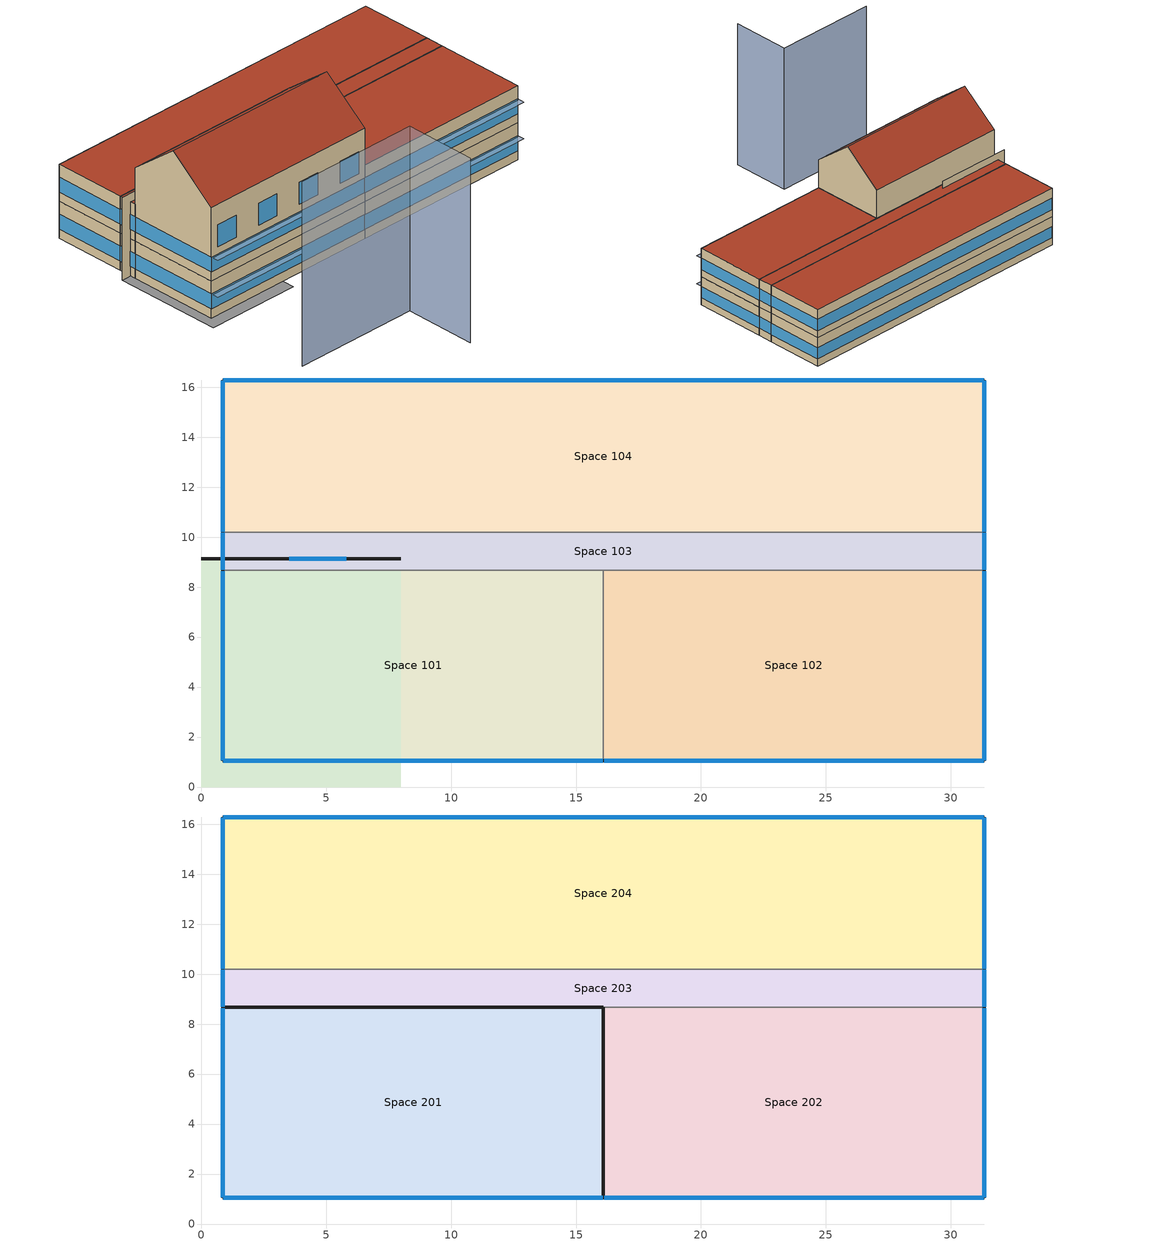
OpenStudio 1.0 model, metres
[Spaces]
Space 101
 floor ground: 16.1,8.67 16.1,1.05 0.86,1.05 0.86,8.67 z0
 wall outside: 0.86,8.67 0.86,1.05 16.1,1.05 z0:3.05
 wall to Space 103: 16.1,8.67 0.86,8.67 z0:3.05
 wall to Space 102: 16.1,1.05 16.1,8.67 z0:3.05
 window: 0.88,1.05 16.07,1.05 z0.76:1.98; 0.86,8.64 0.86,1.07 z0.76:1.99
Space 102
 floor ground: 31.34,8.67 31.34,1.05 16.1,1.05 16.1,8.67 z0
 wall outside: 16.1,1.05 31.34,1.05 31.34,8.67 z0:3.05
 wall to Space 103: 31.34,8.67 16.1,8.67 z0:3.05
 window: 31.34,1.07 31.34,8.64 z0.76:1.99; 16.12,1.05 31.31,1.05 z0.76:1.98
Space 103
 floor ground: 31.34,10.19 31.34,8.67 0.86,8.67 0.86,10.19 z0
 wall outside: 0.86,10.19 0.86,8.67 / 31.34,8.67 31.34,10.19 z0:3.05
 wall to Space 104: 31.34,10.19 0.86,10.19 z0:3.05
 window: 0.86,10.17 0.86,8.69 / 31.34,8.69 31.34,10.17 z0.76:2.02
Space 104
 floor ground: 31.34,16.29 31.34,10.19 0.86,10.19 0.86,16.29 z0
 wall outside: 31.34,10.19 31.34,16.29 0.86,16.29 0.86,10.19 z0:3.05
 window: 31.34,10.22 31.34,16.26 / 0.86,16.26 0.86,10.22 z0.76:1.99; 31.31,16.29 0.88,16.29 z0.76:1.98

 floor ground: 7.98,9.13 7.98,0 0,0 0,9.13 z0
 wall outside: 7.98,9.13 0,9.13 z0:6.81
 window: 5.81,9.13 3.51,9.13 z2.24:4.54
Space 201
 floor to Space 101: 16.1,8.67 16.1,1.05 0.86,1.05 0.86,8.67 z3.05
 wall outside: 0.86,1.05 16.1,1.05 z3.05:9.14; 16.1,8.67 0.86,8.67 z6.1:9.14; 0.86,4.86,12.19 0.86,8.67,9.14 0.86,8.67,3.05 0.86,1.05,3.05 0.86,1.05,9.14; 16.1,4.86,12.19 16.1,1.05,9.14 16.1,1.05,6.1 16.1,8.67,6.1 16.1,8.67,9.14
 wall to Space 203: 16.1,8.67 0.86,8.67 z3.05:6.1
 wall to Space 202: 16.1,1.05 16.1,8.67 z3.05:6.1
 window: 0.86,8.64 0.86,1.07 z3.81:5.04; 0.88,1.05 16.07,1.05 z3.81:5.03; 9.62,1.05 11.45,1.05 / 1.49,1.05 3.32,1.05 / 13.68,1.05 15.51,1.05 / 5.56,1.05 7.38,1.05 z5.64:7.47
 roof outside: 0.86,4.86,12.19 0.86,1.05,9.14 16.1,1.05,9.14 16.1,4.86,12.19; 16.1,4.86,12.19 16.1,8.67,9.14 0.86,8.67,9.14 0.86,4.86,12.19
Space 202
 floor to Space 102: 31.34,8.67 31.34,1.05 16.1,1.05 16.1,8.67 z3.05
 wall outside: 16.1,1.05 31.34,1.05 31.34,8.67 z3.05:6.1
 wall to Space 203: 31.34,8.67 16.1,8.67 z3.05:6.1
 window: 16.12,1.05 31.31,1.05 z3.81:5.03; 31.34,1.07 31.34,8.64 z3.81:5.04
 roof outside: 31.34,1.05 31.34,8.67 16.1,8.67 16.1,1.05 z6.1
Space 203
 floor to Space 103: 31.34,10.19 31.34,8.67 0.86,8.67 0.86,10.19 z3.05
 wall outside: 0.86,10.19 0.86,8.67 / 31.34,8.67 31.34,10.19 z3.05:6.1
 wall to Space 204: 31.34,10.19 0.86,10.19 z3.05:6.1
 window: 0.86,10.17 0.86,8.69 / 31.34,8.69 31.34,10.17 z3.81:5.07
 roof outside: 31.34,8.67 31.34,10.19 0.86,10.19 0.86,8.67 z6.1
Space 204
 floor to Space 104: 31.34,16.29 31.34,10.19 0.86,10.19 0.86,16.29 z3.05
 wall outside: 31.34,10.19 31.34,16.29 0.86,16.29 0.86,10.19 z3.05:6.1
 window: 31.31,16.29 0.88,16.29 z3.81:5.03; 31.34,10.22 31.34,16.26 / 0.86,16.26 0.86,10.22 z3.81:5.04
 roof outside: 31.34,10.19 31.34,16.29 0.86,16.29 0.86,10.19 z6.1
shading: 11.52,-14.19 11.52,-8.1 / 11.52,-8.1 0.86,-8.1 z0:15.24; 31.31,0.44 31.31,1.05 16.12,1.05 16.12,0.44 z1.98; 16.07,0.44 16.07,1.05 0.88,1.05 0.88,0.44 z5.03; 16.07,0.44 16.07,1.05 0.88,1.05 0.88,0.44 z1.98; 31.31,0.44 31.31,1.05 16.12,1.05 16.12,0.44 z5.03
[Building]
Large Hotel: North Axis=-0; Space Type=CBECS 1980-2004 LargeHotel GuestRoom; Default Construction Set=CBECS 1980-2004 ClimateZone 5b (l htl) ConstSet
[Site]
Site 1: Latitude {deg}=41.98; Longitude {deg}=-87.92; Time Zone {hr}=-6; Elevation {m}=201
[SizingPeriod:DesignDay] Barometric Pressure {Pa}=98934; Sky Clearness=0; Rain Indicator=0; Snow Indicator=0; Day of Month=21; Daylight Saving Time Indicator=0; Dry-Bulb Temperature Range Modifier Type=DefaultMultipliers
Name | Maximum Dry-Bulb Temperature {C} | Daily Dry-Bulb Temperature Range {deltaC} | Humidity Indicating Conditions at Maximum Dry-Bulb {BasedOnField A3} | Wind Speed {m/s} | Wind Direction {deg} | Month | Day Type | Humidity Indicating Type | Solar Model Indicator | ASHRAE Taub | ASHRAE Taud
Chicago Ohare Intl Ap Ann Htg 99.6% Condns DB | -20 | 0 | -20 | 4.9 | 270 | 1 | WinterDesignDay | Wetbulb | ASHRAEClearSky
Chicago Ohare Intl Ap Ann Clg .4% Condns Enth=>MDB | 31.4 | 10.5 | 79200 | 5.2 | 230 | 7 | SummerDesignDay | Enthalpy | ASHRAETau | 0.455 | 2.05
Chicago Ohare Intl Ap Ann Hum_n 99.6% Condns DP=>MCDB | -19.2 | 0 | -25.7 | 4.9 | 270 | 1 | WinterDesignDay | Dewpoint | ASHRAEClearSky
Chicago Ohare Intl Ap Ann Clg .4% Condns WB=>MDB | 31.2 | 10.5 | 25.5 | 5.2 | 230 | 7 | SummerDesignDay | Wetbulb | ASHRAETau | 0.455 | 2.05
Chicago Ohare Intl Ap Ann Htg Wind 99.6% Condns WS=>MCDB | -3.5 | 0 | -3.5 | 12.4 | 270 | 1 | WinterDesignDay | Wetbulb | ASHRAEClearSky
Chicago Ohare Intl Ap Ann Clg .4% Condns DB=>MWB | 33.3 | 10.5 | 23.7 | 5.2 | 230 | 7 | SummerDesignDay | Wetbulb | ASHRAETau | 0.455 | 2.05
Chicago Ohare Intl Ap Ann Clg .4% Condns DP=>MDB | 28.9 | 10.5 | 23.8 | 5.2 | 230 | 7 | SummerDesignDay | Dewpoint | ASHRAETau | 0.455 | 2.05
[Construction]
000 ExtSlabCarpet 4in ClimateZone 1-8: MAT-CC05 4 HW CONCRETE, CP02 CARPET PAD
000 Exterior Door: 000 F08 Metal surface, 000 I01 25mm insulation board
000 Exterior Window: 000 Clear 3mm, 000 Air 13mm, 000 Clear 3mm
000 Interior Ceiling: 000 M11 100mm lightweight concrete, 000 F05 Ceiling air space resistance, 000 F16 Acoustic tile
000 Interior Door; 000 Interior Partition: 000 G05 25mm wood
000 Interior Floor: 000 F16 Acoustic tile, 000 F05 Ceiling air space resistance, 000 M11 100mm lightweight concrete
000 Interior Wall: 000 G01a 19mm gypsum board, 000 F04 Wall air space resistance, 000 G01a 19mm gypsum board
000 Interior Window: 000 Clear 3mm
CBECS 1980-2004 ExtRoof IEAD ClimateZone 5b: Roof Membrane, IEAD NonRes Roof Insulation-3.51, Metal Decking
CBECS 1980-2004 ExtWall Mass ClimateZone 5b: 1IN Stucco, 8IN CONCRETE HW RefBldg, Mass NonRes Wall Insulation-1.26, 1/2IN Gypsum
CBECS 1980-2004 ExtWindow ClimateZone alt-lrgoff hosp 1-8: Fixed Window 5.84/0.25/0.11
[DefaultConstructionSet]
CBECS 1980-2004 ClimateZone 5b (l htl) ConstSet: Default Exterior Surface Constructions=CBECS 1980-2004 ClimateZone 5b (l htl) Exterior DefSurfCons; Default Interior Surface Constructions=000 Interior DefSurfCons; Default Ground Contact Surface Constructions=000 Ground DefSurfCons; Default Exterior SubSurface Constructions=CBECS 1980-2004 ClimateZone 5b (l htl) Exterior DefSubCons; Default Interior SubSurface Constructions=000 Interior DefSubCons; Interior Partition Construction=000 Interior Partition
[DefaultSubSurfaceConstructions] Glass Door Construction=000 Exterior Window; Skylight Construction=000 Exterior Window; Tubular Daylight Dome Construction=000 Interior Window; Tubular Daylight Diffuser Construction=000 Interior Window
Name | Fixed Window Construction | Operable Window Construction | Door Construction
000 Interior DefSubCons | 000 Interior Window | 000 Interior Window | 000 Interior Door
CBECS 1980-2004 ClimateZone 5b (l htl) Exterior DefSubCons | CBECS 1980-2004 ExtWindow ClimateZone alt-lrgoff hosp 1-8 | CBECS 1980-2004 ExtWindow ClimateZone alt-lrgoff hosp 1-8 | 000 Exterior Door
[DefaultSurfaceConstructions]
Name | Floor Construction | Wall Construction | Roof Ceiling Construction
000 Ground DefSurfCons | 000 ExtSlabCarpet 4in ClimateZone 1-8 | 000 ExtSlabCarpet 4in ClimateZone 1-8 | 000 ExtSlabCarpet 4in ClimateZone 1-8
000 Interior DefSurfCons | 000 Interior Floor | 000 Interior Wall | 000 Interior Ceiling
CBECS 1980-2004 ClimateZone 5b (l htl) Exterior DefSurfCons | 000 ExtSlabCarpet 4in ClimateZone 1-8 | CBECS 1980-2004 ExtWall Mass ClimateZone 5b | CBECS 1980-2004 ExtRoof IEAD ClimateZone 5b
[Material]
Name | Roughness | Thickness | Conductivity | Density | Specific Heat | Thermal Absorptance | Solar Absorptance | Visible Absorptance
000 F08 Metal surface | Smooth | 0.0008 | 45.28 | 7824 | 500
000 F16 Acoustic tile | MediumSmooth | 0.0191 | 0.06 | 368 | 590
000 G01a 19mm gypsum board | MediumSmooth | 0.019 | 0.16 | 800 | 1090
000 G05 25mm wood | MediumSmooth | 0.0254 | 0.15 | 608 | 1630
000 I01 25mm insulation board | MediumRough | 0.0254 | 0.03 | 43 | 1210
000 M11 100mm lightweight concrete | MediumRough | 0.1016 | 0.53 | 1280 | 840
1/2IN Gypsum | Smooth | 0.0127 | 0.16 | 784.9 | 830 | 0.9 | 0.92 | 0.92
1IN Stucco | Smooth | 0.0253 | 0.6918 | 1858 | 837 | 0.9 | 0.92 | 0.92
8IN CONCRETE HW RefBldg | Rough | 0.2032 | 1.311 | 2240 | 836.8 | 0.9 | 0.7 | 0.7
IEAD NonRes Roof Insulation-3.51 | MediumRough | 0.159569 | 0.049 | 265 | 836.8 | 0.9 | 0.7 | 0.7
MAT-CC05 4 HW CONCRETE | Rough | 0.1016 | 1.311 | 2240 | 836.8 | 0.9 | 0.7 | 0.7
Mass NonRes Wall Insulation-1.26 | MediumRough | 0.0410299 | 0.049 | 265 | 836.8 | 0.9 | 0.7 | 0.7
Metal Decking | MediumSmooth | 0.0015 | 45.006 | 7680 | 418.4 | 0.9 | 0.7 | 0.3
Roof Membrane | VeryRough | 0.0095 | 0.16 | 1121.29 | 1460 | 0.9 | 0.7 | 0.7
[Material:AirGap]
Name | Thermal Resistance
000 F04 Wall air space resistance | 0.15
000 F05 Ceiling air space resistance | 0.18
[Material:NoMass]
CP02 CARPET PAD: Roughness=VeryRough; Thermal Resistance=0.2165; Thermal Absorptance=0.9; Solar Absorptance=0.7; Visible Absorptance=0.8
[WindowMaterial:Gas]
000 Air 13mm: Gas Type=Air; Thickness=0.0127
[WindowMaterial:Glazing]
000 Clear 3mm: Optical Data Type=SpectralAverage; Thickness=0.003; Solar Transmittance at Normal Incidence=0.837; Front Side Solar Reflectance at Normal Incidence=0.075; Back Side Solar Reflectance at Normal Incidence=0.075; Visible Transmittance at Normal Incidence=0.898; Front Side Visible Reflectance at Normal Incidence=0.081; Back Side Visible Reflectance at Normal Incidence=0.081; Infrared Transmittance at Normal Incidence=0; Front Side Infrared Hemispherical Emissivity=0.84; Back Side Infrared Hemispherical Emissivity=0.84; Conductivity=0.9
[WindowMaterial:SimpleGlazingSystem]
Fixed Window 5.84/0.25/0.11: U-Factor=6.92716; Solar Heat Gain Coefficient=0.25; Visible Transmittance=0.11
[DefaultScheduleSet]
Name | Number of People Schedule | People Activity Level Schedule | Lighting Schedule | Electric Equipment Schedule | Infiltration Schedule
LargeHotel Corridor Schedules | LargeHotel Bldg Occ | LargeHotel Activity | LargeHotel Bldg Light | LargeHotel Bldg Equip | LargeHotel Infil Quarter On
LargeHotel GuestRoom Schedules | LargeHotel GuestRoom Occ | LargeHotel Activity | LargeHotel Bldg Light | LargeHotel GuestRoom Equip | LargeHotel Infil Quarter On
LargeHotel Lobby Schedules | LargeHotel Lobby Occ | LargeHotel Activity | LargeHotel Bldg Light | LargeHotel Bldg Equip | LargeHotel Infil Quarter On
ASHRAE_189.1-2009 ClimateZone 4-8 SuperMarket Sales/Produce Schedule Set | SuperMarket_Bldg_Occ 3 | SuperMarket_Activity 3 | SuperMarket_Bldg_Light 3 | SuperMarket_Bldg_Equip 4 | SuperMarket_Infil_Half_On 3
[DesignSpecification:OutdoorAir] Outdoor Air Method=Sum
Name | Outdoor Air Flow per Person | Outdoor Air Flow per Floor Area | Outdoor Air Flow Rate | Outdoor Air Flow Air Changes per Hour | Outdoor Air Flow per Person {m3/s-person}
LargeHotel Corridor Outdoor Air | 0 | 0.000254 | 0 | 0
LargeHotel GuestRoom Outdoor Air | 0 | 0 | 0 | 0
LargeHotel Lobby Outdoor Air | 0.0107645 | 0 | 0 | 0
ASHRAE_189.1-2009 ClimateZone 4-8 SuperMarket Sales/Produce Ventilation |  |  |  |  | 0.00707921
[ElectricEquipment]
Name | Electric Equipment Definition | Space or SpaceType
ASHRAE 90.1-2004 LargeHotel Lobby ElecInst | ASHRAE 90.1-2004 LargeHotel Lobby ElecDef | ASHRAE 90.1-2004 LargeHotel Lobby
CBECS 1980-2004 LargeHotel GuestRoom ElecInst | CBECS 1980-2004 LargeHotel GuestRoom ElecDef | CBECS 1980-2004 LargeHotel GuestRoom
ASHRAE_189.1-2009 ClimateZone 4-8 SuperMarket Sales/Produce Electric Equipment | ASHRAE_189.1-2009 ClimateZone 4-8 SuperMarket Sales/Produce Electric Equipment Definition | ASHRAE_189.1-2009 ClimateZone 4-8 SuperMarket Sales/Produce
[ElectricEquipment:Definition] Design Level Calculation Method=Watts/Area
Name | Design Level | Watts per Space Floor Area | Watts per Space Floor Area {W/m2}
ASHRAE 90.1-2004 LargeHotel Lobby ElecDef | 0 | 8.07293
CBECS 1980-2004 LargeHotel GuestRoom ElecDef | 0 | 14.316
ASHRAE_189.1-2009 ClimateZone 4-8 SuperMarket Sales/Produce Electric Equipment Definition |  |  | 3.87501
[Lights]
Name | Lights Definition | Space or SpaceType
ASHRAE 90.1-2004 LargeHotel Corridor LightsInst | ASHRAE 90.1-2004 LargeHotel Corridor LightsDef | ASHRAE 90.1-2004 LargeHotel Corridor
ASHRAE 90.1-2004 LargeHotel Lobby LightsInst | ASHRAE 189.1-2009 ClimateZone 4-8 LargeHotel Lobby LightsDef | ASHRAE 90.1-2004 LargeHotel Lobby
CBECS 1980-2004 LargeHotel GuestRoom LightsInst | CBECS 1980-2004 LargeHotel GuestRoom LightsDef | CBECS 1980-2004 LargeHotel GuestRoom
ASHRAE_189.1-2009 ClimateZone 4-8 SuperMarket Sales/Produce Lights | ASHRAE_189.1-2009 ClimateZone 4-8 SuperMarket Sales/Produce Lights Definition | ASHRAE_189.1-2009 ClimateZone 4-8 SuperMarket Sales/Produce
[Lights:Definition] Design Level Calculation Method=Watts/Area
Name | Lighting Level | Watts per Space Floor Area | Watts per Space Floor Area {W/m2}
ASHRAE 189.1-2009 ClimateZone 4-8 LargeHotel Lobby LightsDef | 0 | 10.6563
ASHRAE 90.1-2004 LargeHotel Corridor LightsDef | 0 | 5.38196
CBECS 1980-2004 LargeHotel GuestRoom LightsDef | 0 | 19.0521
ASHRAE_189.1-2009 ClimateZone 4-8 SuperMarket Sales/Produce Lights Definition |  |  | 16.4688
[People]
Name | People Definition | Space or SpaceType
ASHRAE 90.1-2004 LargeHotel Corridor PeopInst | LargeHotel Corridor PeopDef | ASHRAE 90.1-2004 LargeHotel Corridor
ASHRAE 90.1-2004 LargeHotel Lobby PeopInst | LargeHotel Lobby PeopDef | ASHRAE 90.1-2004 LargeHotel Lobby
CBECS 1980-2004 LargeHotel GuestRoom PeopInst | LargeHotel GuestRoom PeopDef | CBECS 1980-2004 LargeHotel GuestRoom
ASHRAE_189.1-2009 ClimateZone 4-8 SuperMarket Sales/Produce People | ASHRAE_189.1-2009 ClimateZone 4-8 SuperMarket Sales/Produce People Definition | ASHRAE_189.1-2009 ClimateZone 4-8 SuperMarket Sales/Produce
[People:Definition] Number of People Calculation Method=People/Area; Fraction Radiant=0.3
Name | Number of People | People per Space Floor Area | People per Space Floor Area {person/m2}
LargeHotel Corridor PeopDef | 0 | 0.0107639
LargeHotel GuestRoom PeopDef | 0 | 0.0384272
LargeHotel Lobby PeopDef | 0 | 0.322917
ASHRAE_189.1-2009 ClimateZone 4-8 SuperMarket Sales/Produce People Definition |  |  | 0.0861113
[SpaceInfiltration:DesignFlowRate]
Name | Space or SpaceType | Design Flow Rate Calculation Method | Design Flow Rate | Air Changes per Hour | Flow per Exterior Surface Area {m3/s-m2}
ASHRAE 90.1-2004 LargeHotel Corridor Infil | ASHRAE 90.1-2004 LargeHotel Corridor | AirChanges/Hour | 0 | 0.16
ASHRAE 90.1-2004 LargeHotel Lobby Infil | ASHRAE 90.1-2004 LargeHotel Lobby | AirChanges/Hour | 0 | 0.16
CBECS 1980-2004 LargeHotel GuestRoom Infil | CBECS 1980-2004 LargeHotel GuestRoom | AirChanges/Hour | 0 | 0.6
ASHRAE_189.1-2009 ClimateZone 4-8 SuperMarket Sales/Produce Infiltration | ASHRAE_189.1-2009 ClimateZone 4-8 SuperMarket Sales/Produce | Flow/ExteriorArea |  |  | 0.000226568
[SpaceType]
Name | Default Schedule Set | Design Specification Outdoor Air Object
ASHRAE 90.1-2004 LargeHotel Corridor | LargeHotel Corridor Schedules | LargeHotel Corridor Outdoor Air
ASHRAE 90.1-2004 LargeHotel Lobby | LargeHotel Lobby Schedules | LargeHotel Lobby Outdoor Air
CBECS 1980-2004 LargeHotel GuestRoom | LargeHotel GuestRoom Schedules | LargeHotel GuestRoom Outdoor Air
ASHRAE_189.1-2009 ClimateZone 4-8 SuperMarket Sales/Produce | ASHRAE_189.1-2009 ClimateZone 4-8 SuperMarket Sales/Produce Schedule Set | ASHRAE_189.1-2009 ClimateZone 4-8 SuperMarket Sales/Produce Ventilation
[ThermostatSetpoint:DualSetpoint]
LargeHotel Thermostat: Heating Setpoint Temperature Schedule=LargeHotel HtgSetp; Cooling Setpoint Temperature Schedule=LargeHotel ClgSetp
[BuildingStory] Nominal Floor to Floor Height {m}=3.048
Name | Nominal Z Coordinate {m}
Building Story 1 | 0
Building Story 2 | 3.048
[Space]
Name | Building Story | Thermal Zone | Space Type
Space 101; Space 102 | Building Story 1 | Thermal Zone 1
Space 103 | Building Story 1 | Thermal Zone 3 | ASHRAE 90.1-2004 LargeHotel Corridor
Space 104 | Building Story 1 | Thermal Zone 4 | ASHRAE 90.1-2004 LargeHotel Lobby
Space 201; Space 202 | Building Story 2 | Thermal Zone 2
Space 203 | Building Story 2 | Thermal Zone 5 | ASHRAE 90.1-2004 LargeHotel Corridor
Space 204 | Building Story 2 | Thermal Zone 5 | ASHRAE_189.1-2009 ClimateZone 4-8 SuperMarket Sales/Produce
Space 205
[ThermalZone] Thermostat=LargeHotel Thermostat; Use Ideal Air Loads=Yes
Name | Primary Daylighting Control
Thermal Zone 1; Thermal Zone 3; Thermal Zone 4; Thermal Zone 5
Thermal Zone 2 | Daylighting Control 1
[Sizing:Zone] Zone Cooling Design Supply Air Temperature {C}=14; Zone Heating Design Supply Air Temperature {C}=40; Zone Cooling Design Supply Air Humidity Ratio {kg-H2O/kg-air}=0.0085; Zone Heating Design Supply Air Humidity Ratio {kg-H2O/kg-air}=0.008; Cooling Design Air Flow Method=DesignDay; Heating Design Air Flow Method=DesignDay
Thermal Zone 1; Thermal Zone 2; Thermal Zone 3; Thermal Zone 4; Thermal Zone 5
[Daylighting:Control]
Daylighting Control 1: Space=Space 201; Position X-Coordinate {m}=7.62; Position Y-Coordinate {m}=-3.81; Position Z-Coordinate {m}=0.762; Psi Rotation Around X-Axis {deg}=0; Theta Rotation Around Y-Axis {deg}=-0; Phi Rotation Around Z-Axis {deg}=0
[Schedule:Ruleset]
Name | Default Day Schedule | Summer Design Day Schedule | Winter Design Day Schedule
LargeHotel Bldg Occ | LargeHotel Bldg Occ Default Schedule | LargeHotel Bldg Occ Summer Design Day | LargeHotel Bldg Occ Winter Design Day
LargeHotel GuestRoom Occ | LargeHotel GuestRoom Occ Default Schedule | LargeHotel GuestRoom Occ Summer Design Day | LargeHotel GuestRoom Occ Winter Design Day
LargeHotel Infil Quarter On | LargeHotel Infil Quarter On Default Schedule | LargeHotel Infil Quarter On Summer Design Day | LargeHotel Infil Quarter On Winter Design Day
LargeHotel HtgSetp | LargeHotel HtgSetp Default Schedule | LargeHotel HtgSetp Summer Design Day | LargeHotel HtgSetp Winter Design Day
LargeHotel ClgSetp | LargeHotel ClgSetp Default Schedule | LargeHotel ClgSetp Summer Design Day | LargeHotel ClgSetp Winter Design Day
LargeHotel Bldg Equip | LargeHotel Bldg Equip Default Schedule | LargeHotel Bldg Equip Summer Design Day | LargeHotel Bldg Equip Winter Design Day
LargeHotel Activity | LargeHotel Activity Default Schedule | LargeHotel Activity Summer Design Day | LargeHotel Activity Winter Design Day
LargeHotel Lobby Occ | LargeHotel Lobby Occ Default Schedule | LargeHotel Lobby Occ Summer Design Day | LargeHotel Lobby Occ Winter Design Day
LargeHotel Bldg Light | LargeHotel Bldg Light Default Schedule | LargeHotel Bldg Light Summer Design Day | LargeHotel Bldg Light Winter Design Day
LargeHotel GuestRoom Equip | LargeHotel GuestRoom Equip Default Schedule | LargeHotel GuestRoom Equip Summer Design Day | LargeHotel GuestRoom Equip Winter Design Day
SuperMarket_Infil_Half_On 3 | SuperMarket_Infil_Half_On Default Schedule 3 | SuperMarket_Infil_Half_On Summer Design Day 3 | SuperMarket_Infil_Half_On Winter Design Day 3
SuperMarket_Bldg_Occ 3 | SuperMarket_Bldg_Occ Default Schedule 3 | SuperMarket_Bldg_Occ Summer Design Day 3 | SuperMarket_Bldg_Occ Winter Design Day 3
SuperMarket_Activity 3 | SuperMarket_Activity Default Schedule 3 | SuperMarket_Activity Summer Design Day 3 | SuperMarket_Activity Winter Design Day 3
SuperMarket_Bldg_Equip 4 | SuperMarket_Bldg_Equip Default Schedule 4 | SuperMarket_Bldg_Equip Summer Design Day 4 | SuperMarket_Bldg_Equip Winter Design Day 4
SuperMarket_Bldg_Light 3 | SuperMarket_Bldg_Light Default Schedule 3 | SuperMarket_Bldg_Light Summer Design Day 3 | SuperMarket_Bldg_Light Winter Design Day 3
[Schedule:Day]
LargeHotel Bldg Occ Default Schedule: 6, 0, 0.9, 7, 0, 0.7, 9, 0, 0.4, 15, 0, 0.2, 16, 0, 0.3, 19, 0, 0.5, 21, 0, 0.7, 22, 0, 0.8, 24, 0, 0.9
LargeHotel Bldg Occ Summer Design Day; LargeHotel GuestRoom Occ Summer Design Day; LargeHotel Bldg Equip Summer Design Day; LargeHotel Lobby Occ Summer Design Day; LargeHotel Bldg Light Summer Design Day; LargeHotel GuestRoom Equip Summer Design Day; SuperMarket_Bldg_Equip Summer Design Day 4; SuperMarket_Infil_Half_On Winter Design Day 3; SuperMarket_Bldg_Occ Summer Design Day 3; SuperMarket_Bldg_Light Summer Design Day 3: 24, 0, 1
LargeHotel Bldg Occ Rule 2 Day Schedule: 6, 0, 0.9, 7, 0, 0.7, 9, 0, 0.5, 17, 0, 0.3, 18, 0, 0.5, 21, 0, 0.6, 24, 0, 0.7
LargeHotel Bldg Occ Winter Design Day; LargeHotel GuestRoom Occ Winter Design Day; LargeHotel Bldg Equip Winter Design Day; LargeHotel Lobby Occ Winter Design Day; LargeHotel Bldg Light Winter Design Day; LargeHotel GuestRoom Equip Winter Design Day; SuperMarket_Bldg_Light Winter Design Day 3; SuperMarket_Bldg_Occ Winter Design Day 3; SuperMarket_Bldg_Equip Winter Design Day 4: 24, 0, 0
LargeHotel Bldg Occ Rule 1 Day Schedule: 8, 0, 0.7, 11, 0, 0.5, 13, 0, 0.3, 16, 0, 0.2, 17, 0, 0.3, 19, 0, 0.4, 21, 0, 0.6, 24, 0, 0.8
LargeHotel GuestRoom Occ Default Schedule: 6, 0, 0.65, 7, 0, 0.5, 9, 0, 0.28, 15, 0, 0.13, 16, 0, 0.2, 19, 0, 0.35, 21, 0, 0.5, 22, 0, 0.58, 24, 0, 0.65
LargeHotel GuestRoom Occ Rule 1 Day Schedule: 6, 0, 0.65, 7, 0, 0.5, 9, 0, 0.34, 17, 0, 0.2, 18, 0, 0.34, 19, 0, 0.35, 21, 0, 0.65, 24, 0, 0.5
LargeHotel Infil Quarter On Default Schedule; LargeHotel Infil Quarter On Winter Design Day; LargeHotel Infil Quarter On Summer Design Day: 24, 0, 0.25
LargeHotel HtgSetp Default Schedule; LargeHotel HtgSetp Winter Design Day; LargeHotel HtgSetp Summer Design Day: 7, 0, 16, 24, 0, 21
LargeHotel ClgSetp Default Schedule; LargeHotel ClgSetp Winter Design Day; LargeHotel ClgSetp Summer Design Day: 7, 0, 30, 24, 0, 24
LargeHotel Bldg Equip Default Schedule: 1, 0, 0.3, 2, 0, 0.25, 5, 0, 0.2, 6, 0, 0.3, 7, 0, 0.5, 8, 0, 0.6, 10, 0, 0.5, 18, 0, 0.35, 19, 0, 0.7, 20, 0, 0.9, 21, 0, 0.95, 22, 0, 0.9, 23, 0, 0.7, 24, 0, 0.4
LargeHotel Bldg Equip Rule 2 Day Schedule: 2, 0, 0.3, 6, 0, 0.2, 8, 0, 0.4, 10, 0, 0.5, 11, 0, 0.4, 18, 0, 0.35, 19, 0, 0.7, 22, 0, 0.8, 23, 0, 0.7, 24, 0, 0.4
LargeHotel Bldg Equip Rule 1 Day Schedule: 2, 0, 0.4, 6, 0, 0.3, 7, 0, 0.4, 9, 0, 0.5, 13, 0, 0.4, 18, 0, 0.3, 19, 0, 0.6, 20, 0, 0.8, 21, 0, 0.9, 22, 0, 0.7, 23, 0, 0.6, 24, 0, 0.4
LargeHotel Activity Default Schedule; LargeHotel Activity Winter Design Day; LargeHotel Activity Summer Design Day; SuperMarket_Activity Summer Design Day 3; SuperMarket_Activity Default Schedule 3; SuperMarket_Activity Winter Design Day 3: 24, 0, 120
LargeHotel Lobby Occ Default Schedule: 5, 0, 0.1, 6, 0, 0.3, 10, 0, 0.7, 16, 0, 0.2, 18, 0, 0.4, 22, 0, 0.2, 24, 0, 0.1
LargeHotel Lobby Occ Rule 1 Day Schedule: 6, 0, 0.1, 7, 0, 0.3, 10, 0, 0.7, 22, 0, 0.2, 24, 0, 0.1
LargeHotel Bldg Light Default Schedule: 1, 0, 0.2, 2, 0, 0.15, 5, 0, 0.1, 6, 0, 0.2, 7, 0, 0.4, 8, 0, 0.5, 10, 0, 0.4, 18, 0, 0.25, 19, 0, 0.6, 20, 0, 0.8, 21, 0, 0.9, 22, 0, 0.8, 23, 0, 0.6, 24, 0, 0.3
LargeHotel Bldg Light Rule 2 Day Schedule: 2, 0, 0.2, 6, 0, 0.1, 8, 0, 0.3, 10, 0, 0.4, 11, 0, 0.3, 18, 0, 0.25, 19, 0, 0.6, 22, 0, 0.7, 23, 0, 0.6, 24, 0, 0.3
LargeHotel Bldg Light Rule 1 Day Schedule: 2, 0, 0.3, 6, 0, 0.2, 7, 0, 0.3, 9, 0, 0.4, 13, 0, 0.3, 18, 0, 0.2, 19, 0, 0.5, 20, 0, 0.7, 21, 0, 0.8, 22, 0, 0.6, 23, 0, 0.5, 24, 0, 0.3
LargeHotel GuestRoom Equip Default Schedule: 6, 0, 0.2, 7, 0, 0.62, 8, 0, 0.9, 10, 0, 0.43, 17, 0, 0.26, 19, 0, 0.51, 20, 0, 0.49, 21, 0, 0.66, 22, 0, 0.7, 23, 0, 0.35, 24, 0, 0.2
LargeHotel GuestRoom Equip Rule 1 Day Schedule: 6, 0, 0.2, 7, 0, 0.3, 8, 0, 0.62, 9, 0, 0.9, 10, 0, 0.62, 17, 0, 0.29, 18, 0, 0.43, 19, 0, 0.51, 20, 0, 0.49, 21, 0, 0.66, 22, 0, 0.7, 23, 0, 0.35, 24, 0, 0.2
SuperMarket_Bldg_Occ Rule 2 Day Schedule 3: 6, 0, 0, 8, 0, 0.1, 9, 0, 0.2, 10, 0, 0.5, 11, 0, 0.6, 17, 0, 0.8, 18, 0, 0.6, 21, 0, 0.2, 22, 0, 0.1, 24, 0, 0
SuperMarket_Bldg_Occ Default Schedule 3: 6, 0, 0, 8, 0, 0.1, 9, 0, 0.2, 11, 0, 0.5, 15, 0, 0.7, 16, 0, 0.8, 17, 0, 0.7, 19, 0, 0.5, 22, 0, 0.3, 24, 0, 0
SuperMarket_Bldg_Light Rule 1 Day Schedule 3: 6, 0, 0.05, 10, 0, 0.1, 12, 0, 0.4, 17, 0, 0.6, 18, 0, 0.4, 22, 0, 0.2, 24, 0, 0.05
SuperMarket_Infil_Half_On Rule 2 Day Schedule 3; SuperMarket_Infil_Half_On Default Schedule 3; SuperMarket_Infil_Half_On Summer Design Day 3: 6, 0, 1, 22, 0, 0.5, 24, 0, 1
SuperMarket_Bldg_Light Rule 2 Day Schedule 3: 6, 0, 0.05, 8, 0, 0.1, 9, 0, 0.3, 10, 0, 0.6, 18, 0, 0.9, 19, 0, 0.5, 21, 0, 0.3, 22, 0, 0.1, 24, 0, 0.05
SuperMarket_Bldg_Occ Rule 1 Day Schedule 3: 6, 0, 0, 10, 0, 0.1, 12, 0, 0.2, 17, 0, 0.4, 18, 0, 0.2, 22, 0, 0.1, 24, 0, 0
SuperMarket_Bldg_Equip Rule 1 Day Schedule 4: 6, 0, 0.15, 10, 0, 0.3, 12, 0, 0.6, 17, 0, 0.8, 18, 0, 0.6, 22, 0, 0.4, 24, 0, 0.15
SuperMarket_Bldg_Equip Default Schedule 4: 6, 0, 0.2, 8, 0, 0.4, 9, 0, 0.7, 18, 0, 0.9, 20, 0, 0.8, 21, 0, 0.7, 22, 0, 0.4, 24, 0, 0.2
SuperMarket_Bldg_Light Default Schedule 3: 6, 0, 0.05, 8, 0, 0.2, 9, 0, 0.5, 18, 0, 0.9, 20, 0, 0.6, 21, 0, 0.5, 22, 0, 0.2, 24, 0, 0.05
SuperMarket_Infil_Half_On Rule 1 Day Schedule 3: 8, 0, 1, 17, 0, 0.5, 24, 0, 1
SuperMarket_Bldg_Equip Rule 2 Day Schedule 4: 6, 0, 0.15, 8, 0, 0.3, 9, 0, 0.5, 10, 0, 0.8, 18, 0, 0.9, 19, 0, 0.7, 21, 0, 0.5, 22, 0, 0.3, 24, 0, 0.15
[Schedule:Rule] Apply Monday=No; Apply Tuesday=No; Apply Wednesday=No; Apply Thursday=No; Apply Friday=No; Date Specification Type=DateRange; Start Month=1; Start Day=1; End Month=12; End Day=31
Name | Schedule Ruleset | Rule Order | Day Schedule | Apply Sunday | Apply Saturday
LargeHotel Bldg Occ Rule 2 | LargeHotel Bldg Occ | 1 | LargeHotel Bldg Occ Rule 2 Day Schedule | No | Yes
LargeHotel Bldg Occ Rule 1 | LargeHotel Bldg Occ | 0 | LargeHotel Bldg Occ Rule 1 Day Schedule | Yes | No
LargeHotel GuestRoom Occ Rule 1 | LargeHotel GuestRoom Occ | 0 | LargeHotel GuestRoom Occ Rule 1 Day Schedule | Yes | Yes
LargeHotel Bldg Equip Rule 2 | LargeHotel Bldg Equip | 1 | LargeHotel Bldg Equip Rule 2 Day Schedule | No | Yes
LargeHotel Bldg Equip Rule 1 | LargeHotel Bldg Equip | 0 | LargeHotel Bldg Equip Rule 1 Day Schedule | Yes | No
LargeHotel Lobby Occ Rule 1 | LargeHotel Lobby Occ | 0 | LargeHotel Lobby Occ Rule 1 Day Schedule | Yes | Yes
LargeHotel Bldg Light Rule 2 | LargeHotel Bldg Light | 1 | LargeHotel Bldg Light Rule 2 Day Schedule | No | Yes
LargeHotel Bldg Light Rule 1 | LargeHotel Bldg Light | 0 | LargeHotel Bldg Light Rule 1 Day Schedule | Yes | No
LargeHotel GuestRoom Equip Rule 1 | LargeHotel GuestRoom Equip | 0 | LargeHotel GuestRoom Equip Rule 1 Day Schedule | Yes | Yes
SuperMarket_Bldg_Light Rule 8 | SuperMarket_Bldg_Light 3 | 1 | SuperMarket_Bldg_Light Rule 2 Day Schedule 3 | No | Yes
SuperMarket_Bldg_Occ Rule 7 | SuperMarket_Bldg_Occ 3 | 0 | SuperMarket_Bldg_Occ Rule 1 Day Schedule 3 | Yes | No
SuperMarket_Bldg_Occ Rule 8 | SuperMarket_Bldg_Occ 3 | 1 | SuperMarket_Bldg_Occ Rule 2 Day Schedule 3 | No | Yes
SuperMarket_Bldg_Equip Rule 10 | SuperMarket_Bldg_Equip 4 | 0 | SuperMarket_Bldg_Equip Rule 1 Day Schedule 4 | Yes | No
SuperMarket_Infil_Half_On Rule 8 | SuperMarket_Infil_Half_On 3 | 1 | SuperMarket_Infil_Half_On Rule 2 Day Schedule 3 | No | Yes
SuperMarket_Bldg_Equip Rule 9 | SuperMarket_Bldg_Equip 4 | 1 | SuperMarket_Bldg_Equip Rule 2 Day Schedule 4 | No | Yes
SuperMarket_Infil_Half_On Rule 7 | SuperMarket_Infil_Half_On 3 | 0 | SuperMarket_Infil_Half_On Rule 1 Day Schedule 3 | Yes | No
SuperMarket_Bldg_Light Rule 7 | SuperMarket_Bldg_Light 3 | 0 | SuperMarket_Bldg_Light Rule 1 Day Schedule 3 | Yes | No
